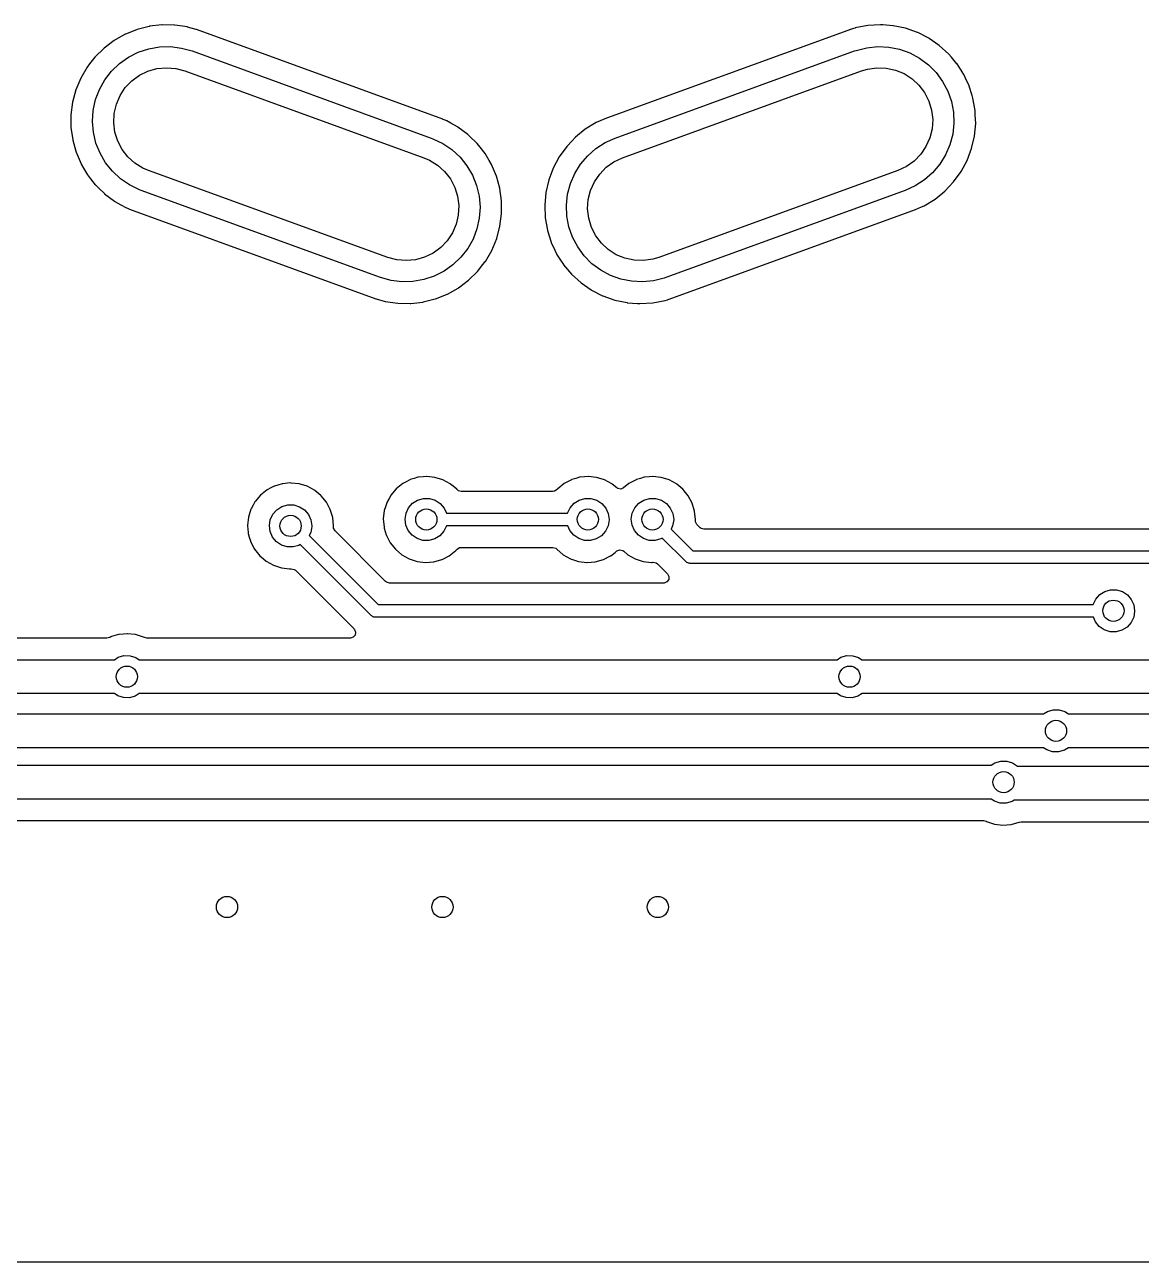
# Model space of a CAD drawing. Extents: x 14 to 417, y -165 to -100.
# Drawn here: x 140.65 to 166.97, y -164.59 to -135.39 of the extents above; entities that cross this region are included whole.
import ezdxf

# ---------------------------------------------------------------- set-up
doc = ezdxf.new("R2010")
doc.units = 0
doc.layers.add('BLACK', color=7, linetype='CONTINUOUS')

msp = doc.modelspace()

# ---------------------------------------------------------------- linework, layer by layer
at = {"layer": 'BLACK', "linetype": 'CONTINUOUS'}
for p, q in [((143.58, -135.433), (143.298, -135.504)), ((143.584, -135.432), (143.58, -135.433)), ((143.58, -135.433), (143.58, -135.433)), ((143.588, -135.431), (143.584, -135.432)), ((143.878, -135.398), (143.588, -135.431)), ((143.882, -135.397), (143.878, -135.398)), ((143.878, -135.398), (143.878, -135.398)), ((143.887, -135.397), (143.882, -135.397)), ((144.178, -135.402), (143.887, -135.397)), ((144.182, -135.402), (144.178, -135.402)), ((144.479, -135.447), (144.182, -135.402)), ((144.483, -135.448), (144.479, -135.447)), ((144.684, -135.507), (144.483, -135.448)), ((144.483, -135.448), (144.483, -135.448)), ((160.226, -135.471), (160.187, -135.483)), ((160.229, -135.469), (160.226, -135.471)), ((160.226, -135.471), (160.226, -135.471)), ((160.523, -135.412), (160.229, -135.469)), ((160.823, -135.394), (160.523, -135.412)), ((160.88, -135.399), (160.823, -135.394)), ((161.118, -135.416), (160.88, -135.399)), ((161.122, -135.416), (161.118, -135.416)), ((161.118, -135.416), (161.118, -135.416)), ((161.126, -135.417), (161.122, -135.416)), ((161.412, -135.477), (161.126, -135.417)), ((161.126, -135.417), (161.126, -135.417)), ((142.753, -135.764), (142.514, -135.944)), ((142.757, -135.762), (142.753, -135.764)), ((143.011, -135.619), (142.757, -135.762)), ((143.015, -135.617), (143.011, -135.619)), ((143.011, -135.619), (143.011, -135.619)), ((143.019, -135.615), (143.015, -135.617)), ((143.12, -135.575), (143.019, -135.615)), ((143.019, -135.615), (143.019, -135.615)), ((143.293, -135.505), (143.12, -135.575)), ((143.297, -135.504), (143.293, -135.505)), ((143.298, -135.504), (143.297, -135.504)), ((144.694, -135.51), (144.684, -135.507)), ((144.696, -135.51), (144.694, -135.51)), ((150.507, -137.625), (144.696, -135.51)), ((144.696, -135.51), (144.696, -135.51)), ((160.138, -135.498), (155.4, -137.222)), ((160.139, -135.498), (160.138, -135.498)), ((160.138, -135.498), (160.138, -135.498)), ((160.187, -135.483), (160.139, -135.498)), ((161.416, -135.478), (161.412, -135.477)), ((161.412, -135.477), (161.412, -135.477)), ((161.699, -135.577), (161.416, -135.478)), ((161.703, -135.579), (161.699, -135.577)), ((161.962, -135.712), (161.703, -135.579)), ((161.703, -135.579), (161.703, -135.579)), ((161.966, -135.714), (161.962, -135.712)), ((161.97, -135.716), (161.966, -135.714)), ((162.21, -135.882), (161.97, -135.716)), ((161.97, -135.716), (161.97, -135.716)), ((142.514, -135.944), (142.3, -136.155)), ((143.092, -136.158), (143.323, -136.041)), ((143.323, -136.041), (143.57, -135.96)), ((143.57, -135.96), (143.825, -135.916)), ((143.825, -135.916), (144.085, -135.91)), ((144.085, -135.91), (144.342, -135.943)), ((144.342, -135.943), (144.591, -136.013)), ((144.591, -136.013), (150.23, -138.066)), ((154.57, -138.066), (160.209, -136.013)), ((160.209, -136.013), (160.252, -135.998)), ((160.252, -135.998), (160.503, -135.935)), ((160.503, -135.935), (160.761, -135.909)), ((160.761, -135.909), (161.02, -135.921)), ((161.02, -135.921), (161.275, -135.972)), ((161.275, -135.972), (161.519, -136.059)), ((162.213, -135.884), (162.21, -135.882)), ((162.21, -135.882), (162.21, -135.882)), ((162.435, -136.086), (162.213, -135.884)), ((142.174, -136.318), (142.116, -136.392)), ((142.298, -136.158), (142.174, -136.318)), ((142.3, -136.155), (142.298, -136.158)), ((142.298, -136.158), (142.298, -136.158)), ((142.692, -136.487), (142.88, -136.308)), ((142.88, -136.308), (143.092, -136.158)), ((161.519, -136.059), (161.747, -136.182)), ((161.747, -136.182), (161.955, -136.337)), ((161.955, -136.337), (162.138, -136.521)), ((162.438, -136.089), (162.435, -136.086)), ((162.497, -136.158), (162.438, -136.089)), ((162.438, -136.089), (162.438, -136.089)), ((162.629, -136.315), (162.497, -136.158)), ((162.631, -136.318), (162.629, -136.315)), ((162.788, -136.564), (162.631, -136.318)), ((142.116, -136.392), (141.965, -136.651)), ((142.534, -136.692), (142.692, -136.487)), ((143.17, -136.717), (143.349, -136.586)), ((143.349, -136.586), (143.549, -136.489)), ((143.549, -136.489), (143.763, -136.429)), ((143.763, -136.429), (143.984, -136.408)), ((143.984, -136.408), (144.206, -136.426)), ((144.206, -136.426), (144.42, -136.483)), ((144.42, -136.483), (150.059, -138.535)), ((154.741, -138.535), (160.38, -136.483)), ((160.38, -136.483), (160.517, -136.442)), ((160.517, -136.442), (160.737, -136.41)), ((160.737, -136.41), (160.959, -136.417)), ((160.959, -136.417), (161.177, -136.464)), ((161.177, -136.464), (161.382, -136.548)), ((161.382, -136.548), (161.57, -136.668)), ((162.138, -136.521), (162.291, -136.731)), ((162.791, -136.567), (162.788, -136.564)), ((162.788, -136.564), (162.788, -136.564)), ((162.832, -136.655), (162.791, -136.567)), ((141.85, -136.928), (141.772, -137.218)), ((141.965, -136.651), (141.85, -136.928)), ((142.315, -137.161), (142.407, -136.918)), ((142.407, -136.918), (142.534, -136.692)), ((142.893, -137.063), (143.016, -136.878)), ((143.016, -136.878), (143.17, -136.717)), ((161.57, -136.668), (161.733, -136.818)), ((161.733, -136.818), (161.867, -136.996)), ((162.291, -136.731), (162.412, -136.96)), ((162.916, -136.836), (162.832, -136.655)), ((162.917, -136.839), (162.916, -136.836)), ((162.916, -136.836), (162.916, -136.836)), ((162.919, -136.843), (162.917, -136.839)), ((162.987, -137.06), (162.919, -136.843)), ((162.919, -136.843), (162.919, -136.843)), ((141.772, -137.218), (141.734, -137.516)), ((142.26, -137.414), (142.315, -137.161)), ((142.805, -137.268), (142.893, -137.063)), ((155.4, -137.222), (154.325, -137.614)), ((161.867, -136.996), (161.968, -137.194)), ((161.968, -137.194), (162.032, -137.407)), ((162.412, -136.96), (162.497, -137.205)), ((162.497, -137.205), (162.546, -137.46)), ((163.007, -137.126), (162.987, -137.06)), ((163.058, -137.421), (163.007, -137.126)), ((141.734, -137.516), (141.734, -137.614)), ((142.243, -137.673), (142.26, -137.414)), ((142.744, -137.706), (142.755, -137.484)), ((142.755, -137.484), (142.805, -137.268)), ((162.032, -137.407), (162.057, -137.627)), ((162.546, -137.46), (162.556, -137.719)), ((163.062, -137.516), (163.058, -137.421)), ((163.07, -137.721), (163.062, -137.516)), ((141.734, -137.614), (141.735, -137.807)), ((141.735, -137.807), (141.735, -137.816)), ((142.264, -137.932), (142.243, -137.673)), ((142.772, -137.926), (142.744, -137.706)), ((150.508, -137.626), (150.507, -137.625)), ((150.507, -137.625), (150.507, -137.625)), ((150.509, -137.626), (150.508, -137.626)), ((150.539, -137.639), (150.509, -137.626)), ((150.509, -137.626), (150.509, -137.626)), ((150.595, -137.662), (150.539, -137.639)), ((150.691, -137.715), (150.595, -137.662)), ((150.854, -137.805), (150.691, -137.715)), ((150.857, -137.807), (150.854, -137.805)), ((150.854, -137.805), (150.854, -137.805)), ((150.861, -137.81), (150.857, -137.807)), ((154.12, -137.704), (153.864, -137.86)), ((154.212, -137.664), (154.12, -137.704)), ((154.323, -137.615), (154.212, -137.664)), ((154.325, -137.614), (154.323, -137.615)), ((154.323, -137.615), (154.323, -137.615)), ((162.057, -137.627), (162.042, -137.849)), ((162.556, -137.719), (162.528, -137.977)), ((163.042, -138.02), (163.07, -137.721)), ((141.735, -137.816), (141.776, -138.113)), ((142.324, -138.184), (142.264, -137.932)), ((142.839, -138.138), (142.772, -137.926)), ((150.23, -138.066), (150.272, -138.082)), ((150.272, -138.082), (150.506, -138.195)), ((151.095, -137.984), (150.861, -137.81)), ((150.861, -137.81), (150.861, -137.81)), ((151.098, -137.986), (151.095, -137.984)), ((151.095, -137.984), (151.095, -137.984)), ((151.101, -137.989), (151.098, -137.986)), ((151.128, -138.016), (151.101, -137.989)), ((151.101, -137.989), (151.101, -137.989)), ((151.313, -138.195), (151.128, -138.016)), ((153.628, -138.052), (153.552, -138.133)), ((153.631, -138.049), (153.628, -138.052)), ((153.628, -138.052), (153.628, -138.052)), ((153.864, -137.86), (153.631, -138.049)), ((154.334, -138.172), (154.57, -138.066)), ((161.989, -138.065), (161.898, -138.268)), ((162.042, -137.849), (161.989, -138.065)), ((162.528, -137.977), (162.462, -138.228)), ((162.974, -138.312), (163.042, -138.02)), ((141.776, -138.113), (141.777, -138.117)), ((141.777, -138.117), (141.777, -138.117)), ((141.777, -138.117), (141.849, -138.378)), ((141.849, -138.378), (141.855, -138.402)), ((142.42, -138.425), (142.324, -138.184)), ((142.942, -138.335), (142.839, -138.138)), ((143.079, -138.51), (142.942, -138.335)), ((150.506, -138.195), (150.72, -138.34)), ((150.72, -138.34), (150.911, -138.517)), ((151.316, -138.199), (151.313, -138.195)), ((151.384, -138.285), (151.316, -138.199)), ((151.316, -138.199), (151.316, -138.199)), ((151.499, -138.431), (151.384, -138.285)), ((153.425, -138.267), (153.249, -138.511)), ((153.552, -138.133), (153.425, -138.267)), ((153.921, -138.483), (154.116, -138.312)), ((154.116, -138.312), (154.334, -138.172)), ((161.898, -138.268), (161.773, -138.451)), ((162.462, -138.228), (162.359, -138.466)), ((162.898, -138.514), (162.95, -138.375)), ((162.95, -138.375), (162.974, -138.312)), ((141.855, -138.402), (141.973, -138.679)), ((141.973, -138.679), (141.975, -138.682)), ((141.975, -138.682), (141.975, -138.682)), ((141.975, -138.682), (142.032, -138.779)), ((142.551, -138.649), (142.42, -138.425)), ((142.713, -138.851), (142.551, -138.649)), ((143.244, -138.659), (143.079, -138.51)), ((143.433, -138.776), (143.244, -138.659)), ((150.059, -138.535), (150.191, -138.592)), ((150.191, -138.592), (150.38, -138.709)), ((150.911, -138.517), (151.073, -138.719)), ((151.501, -138.435), (151.499, -138.431)), ((151.597, -138.597), (151.501, -138.435)), ((151.501, -138.435), (151.501, -138.435)), ((151.651, -138.689), (151.597, -138.597)), ((153.249, -138.511), (153.108, -138.775)), ((153.617, -138.902), (153.753, -138.681)), ((153.753, -138.681), (153.921, -138.483)), ((154.359, -138.758), (154.54, -138.63)), ((154.54, -138.63), (154.741, -138.535)), ((161.617, -138.61), (161.436, -138.738)), ((161.773, -138.451), (161.617, -138.61)), ((162.359, -138.466), (162.223, -138.687)), ((162.727, -138.857), (162.868, -138.593)), ((162.868, -138.593), (162.898, -138.514)), ((142.032, -138.779), (142.125, -138.937)), ((142.125, -138.937), (142.196, -139.027)), ((142.904, -139.028), (142.713, -138.851)), ((143.565, -138.833), (143.433, -138.776)), ((149.204, -140.885), (143.565, -138.833)), ((150.38, -138.709), (150.545, -138.858)), ((150.545, -138.858), (150.682, -139.033)), ((151.073, -138.719), (151.204, -138.943)), ((151.204, -138.943), (151.3, -139.184)), ((151.769, -138.966), (151.651, -138.689)), ((151.77, -138.97), (151.769, -138.966)), ((151.847, -139.251), (151.77, -138.97)), ((151.77, -138.97), (151.77, -138.97)), ((153.075, -138.861), (153.002, -139.056)), ((153.106, -138.779), (153.075, -138.861)), ((153.108, -138.775), (153.106, -138.779)), ((153.106, -138.779), (153.106, -138.779)), ((153.514, -139.14), (153.617, -138.902)), ((154.078, -139.1), (154.203, -138.917)), ((154.203, -138.917), (154.359, -138.758)), ((161.235, -138.833), (155.596, -140.885)), ((161.436, -138.738), (161.235, -138.833)), ((162.055, -138.885), (161.86, -139.056)), ((162.223, -138.687), (162.055, -138.885)), ((162.551, -139.101), (162.727, -138.857)), ((142.196, -139.027), (142.308, -139.169)), ((142.308, -139.169), (142.308, -139.169)), ((142.308, -139.169), (142.311, -139.173)), ((142.311, -139.173), (142.4, -139.259)), ((142.4, -139.259), (142.523, -139.379)), ((143.118, -139.173), (142.904, -139.028)), ((143.352, -139.286), (143.118, -139.173)), ((150.682, -139.033), (150.785, -139.23)), ((150.785, -139.23), (150.852, -139.442)), ((151.3, -139.184), (151.36, -139.436)), ((151.848, -139.255), (151.847, -139.251)), ((151.847, -139.251), (151.847, -139.251)), ((151.889, -139.552), (151.848, -139.255)), ((153.002, -139.056), (152.934, -139.348)), ((153.448, -139.391), (153.514, -139.14)), ((153.987, -139.303), (154.078, -139.1)), ((161.642, -139.196), (161.406, -139.302)), ((161.86, -139.056), (161.642, -139.196)), ((162.345, -139.319), (162.551, -139.101)), ((142.523, -139.379), (142.523, -139.379)), ((142.523, -139.379), (142.526, -139.382)), ((142.526, -139.382), (142.529, -139.384)), ((142.529, -139.384), (142.529, -139.384)), ((142.529, -139.384), (142.763, -139.558)), ((142.763, -139.558), (142.763, -139.558)), ((142.763, -139.558), (142.767, -139.561)), ((142.767, -139.561), (142.77, -139.563)), ((143.394, -139.302), (143.352, -139.286)), ((149.033, -141.355), (143.394, -139.302)), ((150.852, -139.442), (150.88, -139.662)), ((151.36, -139.436), (151.381, -139.695)), ((151.889, -139.556), (151.889, -139.552)), ((151.889, -139.647), (151.889, -139.556)), ((151.889, -139.556), (151.889, -139.556)), ((152.934, -139.348), (152.906, -139.647)), ((153.42, -139.649), (153.448, -139.391)), ((153.919, -139.741), (153.934, -139.519)), ((153.934, -139.519), (153.987, -139.303)), ((161.406, -139.302), (155.767, -141.355)), ((161.856, -139.664), (162.112, -139.508)), ((162.112, -139.508), (162.345, -139.319)), ((142.77, -139.563), (142.77, -139.563)), ((142.77, -139.563), (142.91, -139.64)), ((142.91, -139.64), (143.029, -139.706)), ((143.029, -139.706), (143.085, -139.729)), ((143.085, -139.729), (143.115, -139.742)), ((143.115, -139.742), (143.115, -139.742)), ((143.115, -139.742), (143.116, -139.742)), ((143.116, -139.742), (143.117, -139.743)), ((143.117, -139.743), (143.117, -139.743)), ((143.117, -139.743), (148.928, -141.858)), ((150.88, -139.662), (150.869, -139.884)), ((151.381, -139.695), (151.364, -139.954)), ((151.852, -140.15), (151.89, -139.852)), ((151.889, -139.651), (151.889, -139.647)), ((151.89, -139.852), (151.889, -139.651)), ((152.906, -139.647), (152.918, -139.947)), ((153.43, -139.908), (153.42, -139.649)), ((153.944, -139.961), (153.919, -139.741)), ((155.838, -141.87), (161.649, -139.755)), ((161.649, -139.755), (161.651, -139.754)), ((161.649, -139.755), (161.649, -139.755)), ((161.651, -139.754), (161.653, -139.753)), ((161.653, -139.753), (161.793, -139.691)), ((161.653, -139.753), (161.653, -139.753)), ((161.793, -139.691), (161.856, -139.664)), ((150.819, -140.1), (150.731, -140.305)), ((150.869, -139.884), (150.819, -140.1)), ((151.364, -139.954), (151.309, -140.207)), ((152.918, -139.947), (152.969, -140.242)), ((153.479, -140.163), (153.43, -139.908)), ((154.008, -140.174), (153.944, -139.961)), ((150.731, -140.305), (150.608, -140.49)), ((151.309, -140.207), (151.217, -140.45)), ((151.774, -140.44), (151.852, -140.15)), ((152.969, -140.242), (152.97, -140.246)), ((152.97, -140.246), (152.97, -140.246)), ((152.97, -140.246), (153.057, -140.525)), ((153.564, -140.408), (153.479, -140.163)), ((153.685, -140.637), (153.564, -140.408)), ((154.109, -140.372), (154.008, -140.174)), ((154.243, -140.55), (154.109, -140.372)), ((150.454, -140.651), (150.275, -140.782)), ((150.608, -140.49), (150.454, -140.651)), ((151.09, -140.676), (150.932, -140.881)), ((151.217, -140.45), (151.09, -140.676)), ((151.508, -140.976), (151.659, -140.717)), ((151.659, -140.717), (151.774, -140.44)), ((153.057, -140.525), (153.059, -140.529)), ((153.059, -140.529), (153.06, -140.532)), ((153.06, -140.532), (153.06, -140.532)), ((153.06, -140.532), (153.143, -140.71)), ((153.143, -140.71), (153.185, -140.801)), ((153.838, -140.847), (153.685, -140.637)), ((154.406, -140.7), (154.243, -140.55)), ((154.594, -140.82), (154.406, -140.7)), ((149.418, -140.942), (149.204, -140.885)), ((149.64, -140.96), (149.418, -140.942)), ((149.861, -140.939), (149.64, -140.96)), ((150.075, -140.879), (149.861, -140.939)), ((150.275, -140.782), (150.075, -140.879)), ((150.932, -140.881), (150.744, -141.06)), ((151.448, -141.053), (151.505, -140.979)), ((151.505, -140.979), (151.508, -140.976)), ((151.505, -140.979), (151.505, -140.979)), ((153.185, -140.801), (153.188, -140.804)), ((153.188, -140.804), (153.188, -140.804)), ((153.188, -140.804), (153.295, -140.972)), ((153.295, -140.972), (153.347, -141.053)), ((154.021, -141.031), (153.838, -140.847)), ((154.799, -140.904), (154.594, -140.82)), ((155.017, -140.951), (154.799, -140.904)), ((155.239, -140.958), (155.017, -140.951)), ((155.459, -140.926), (155.239, -140.958)), ((155.596, -140.885), (155.459, -140.926)), ((150.532, -141.21), (150.301, -141.327)), ((150.744, -141.06), (150.532, -141.21)), ((151.11, -141.424), (151.324, -141.213)), ((151.324, -141.213), (151.448, -141.053)), ((153.347, -141.053), (153.35, -141.056)), ((153.35, -141.056), (153.538, -141.279)), ((153.538, -141.279), (153.538, -141.279)), ((153.538, -141.279), (153.541, -141.282)), ((153.541, -141.282), (153.763, -141.484)), ((154.229, -141.186), (154.021, -141.031)), ((154.457, -141.309), (154.229, -141.186)), ((154.701, -141.396), (154.457, -141.309)), ((149.282, -141.425), (149.033, -141.355)), ((149.539, -141.458), (149.282, -141.425)), ((149.799, -141.452), (149.539, -141.458)), ((150.054, -141.408), (149.799, -141.452)), ((150.301, -141.327), (150.054, -141.408)), ((150.867, -141.606), (150.871, -141.604)), ((150.871, -141.604), (151.11, -141.424)), ((153.763, -141.484), (153.766, -141.486)), ((153.766, -141.486), (153.766, -141.486)), ((153.766, -141.486), (154.006, -141.652)), ((154.956, -141.447), (154.701, -141.396)), ((155.215, -141.459), (154.956, -141.447)), ((155.473, -141.433), (155.215, -141.459)), ((155.724, -141.37), (155.473, -141.433)), ((155.767, -141.355), (155.724, -141.37)), ((148.928, -141.858), (148.928, -141.858)), ((148.928, -141.858), (148.93, -141.858)), ((148.93, -141.858), (148.932, -141.859)), ((148.932, -141.859), (148.932, -141.859)), ((148.932, -141.859), (149.141, -141.92)), ((150.044, -141.935), (150.326, -141.864)), ((150.326, -141.864), (150.331, -141.863)), ((150.326, -141.864), (150.326, -141.864)), ((150.331, -141.863), (150.516, -141.789)), ((150.516, -141.789), (150.605, -141.753)), ((150.605, -141.753), (150.609, -141.751)), ((150.605, -141.753), (150.605, -141.753)), ((150.609, -141.751), (150.613, -141.749)), ((150.613, -141.749), (150.867, -141.606)), ((150.613, -141.749), (150.613, -141.749)), ((150.867, -141.606), (150.867, -141.606)), ((154.006, -141.652), (154.006, -141.652)), ((154.006, -141.652), (154.01, -141.654)), ((154.01, -141.654), (154.014, -141.656)), ((154.014, -141.656), (154.273, -141.789)), ((154.273, -141.789), (154.273, -141.789)), ((154.273, -141.789), (154.277, -141.791)), ((154.277, -141.791), (154.56, -141.89)), ((154.56, -141.89), (154.564, -141.891)), ((154.564, -141.891), (154.564, -141.891)), ((154.564, -141.891), (154.85, -141.951)), ((155.747, -141.899), (155.801, -141.882)), ((155.801, -141.882), (155.835, -141.871)), ((155.835, -141.871), (155.837, -141.87)), ((155.835, -141.871), (155.835, -141.871)), ((155.837, -141.87), (155.838, -141.87)), ((155.838, -141.87), (155.838, -141.87)), ((149.141, -141.92), (149.141, -141.92)), ((149.141, -141.92), (149.145, -141.921)), ((149.145, -141.921), (149.442, -141.966)), ((149.442, -141.966), (149.446, -141.966)), ((149.446, -141.966), (149.737, -141.971)), ((149.737, -141.971), (149.742, -141.971)), ((149.742, -141.971), (149.746, -141.97)), ((149.746, -141.97), (150.036, -141.937)), ((149.746, -141.97), (149.746, -141.97)), ((150.036, -141.937), (150.04, -141.936)), ((150.04, -141.936), (150.044, -141.935)), ((154.85, -141.951), (154.85, -141.951)), ((154.85, -141.951), (154.854, -141.952)), ((154.854, -141.952), (154.858, -141.952)), ((154.858, -141.952), (154.858, -141.952)), ((154.858, -141.952), (155.096, -141.969)), ((155.096, -141.969), (155.153, -141.974)), ((155.153, -141.974), (155.453, -141.956)), ((155.453, -141.956), (155.747, -141.899)), ((146.613, -146.256), (146.534, -146.279)), ((146.718, -146.225), (146.613, -146.256)), ((146.724, -146.223), (146.718, -146.225)), ((146.718, -146.225), (146.718, -146.225)), ((146.73, -146.222), (146.724, -146.223)), ((146.838, -146.213), (146.73, -146.222)), ((146.73, -146.222), (146.73, -146.222)), ((146.921, -146.205), (146.838, -146.213)), ((146.927, -146.206), (146.921, -146.205)), ((147.111, -146.225), (146.927, -146.206)), ((146.927, -146.206), (146.927, -146.206)), ((147.117, -146.226), (147.111, -146.225)), ((147.111, -146.225), (147.111, -146.225)), ((147.306, -146.284), (147.117, -146.226)), ((149.559, -146.218), (149.405, -146.342)), ((149.638, -146.177), (149.559, -146.218)), ((149.729, -146.129), (149.638, -146.177)), ((149.734, -146.126), (149.729, -146.129)), ((149.729, -146.129), (149.729, -146.129)), ((149.83, -146.098), (149.734, -146.126)), ((149.918, -146.072), (149.83, -146.098)), ((149.924, -146.071), (149.918, -146.072)), ((149.918, -146.072), (149.918, -146.072)), ((149.93, -146.07), (149.924, -146.071)), ((150.039, -146.06), (149.93, -146.07)), ((149.93, -146.07), (149.93, -146.07)), ((150.121, -146.053), (150.039, -146.06)), ((150.127, -146.053), (150.121, -146.053)), ((150.312, -146.073), (150.127, -146.053)), ((150.127, -146.053), (150.127, -146.053)), ((150.318, -146.073), (150.312, -146.073)), ((150.312, -146.073), (150.312, -146.073)), ((150.507, -146.132), (150.318, -146.073)), ((150.681, -146.226), (150.507, -146.132)), ((150.685, -146.23), (150.681, -146.226)), ((150.748, -146.282), (150.685, -146.23)), ((150.685, -146.23), (150.685, -146.23)), ((153.369, -146.218), (153.215, -146.342)), ((153.448, -146.177), (153.369, -146.218)), ((153.539, -146.129), (153.448, -146.177)), ((153.544, -146.126), (153.539, -146.129)), ((153.539, -146.129), (153.539, -146.129)), ((153.64, -146.098), (153.544, -146.126)), ((153.728, -146.072), (153.64, -146.098)), ((153.734, -146.071), (153.728, -146.072)), ((153.728, -146.072), (153.728, -146.072)), ((153.74, -146.07), (153.734, -146.071)), ((153.849, -146.06), (153.74, -146.07)), ((153.74, -146.07), (153.74, -146.07)), ((153.931, -146.053), (153.849, -146.06)), ((153.937, -146.053), (153.931, -146.053)), ((154.122, -146.073), (153.937, -146.053)), ((153.937, -146.053), (153.937, -146.053)), ((154.128, -146.073), (154.122, -146.073)), ((154.122, -146.073), (154.122, -146.073)), ((154.317, -146.132), (154.128, -146.073)), ((154.491, -146.226), (154.317, -146.132)), ((154.495, -146.23), (154.491, -146.226)), ((154.605, -146.32), (154.495, -146.23)), ((154.495, -146.23), (154.495, -146.23)), ((154.893, -146.218), (154.764, -146.322)), ((154.972, -146.177), (154.893, -146.218)), ((155.063, -146.129), (154.972, -146.177)), ((155.068, -146.126), (155.063, -146.129)), ((155.063, -146.129), (155.063, -146.129)), ((155.164, -146.098), (155.068, -146.126)), ((155.252, -146.072), (155.164, -146.098)), ((155.258, -146.071), (155.252, -146.072)), ((155.252, -146.072), (155.252, -146.072)), ((155.264, -146.07), (155.258, -146.071)), ((155.373, -146.06), (155.264, -146.07)), ((155.264, -146.07), (155.264, -146.07)), ((155.455, -146.053), (155.373, -146.06)), ((155.461, -146.053), (155.455, -146.053)), ((155.646, -146.073), (155.461, -146.053)), ((155.461, -146.053), (155.461, -146.053)), ((155.652, -146.073), (155.646, -146.073)), ((155.646, -146.073), (155.646, -146.073)), ((155.841, -146.132), (155.652, -146.073)), ((156.015, -146.226), (155.841, -146.132)), ((156.019, -146.23), (156.015, -146.226)), ((156.162, -146.348), (156.019, -146.23)), ((156.019, -146.23), (156.019, -146.23)), ((146.205, -146.494), (146.077, -146.646)), ((146.359, -146.37), (146.205, -146.494)), ((146.452, -146.322), (146.359, -146.37)), ((146.529, -146.282), (146.452, -146.322)), ((146.534, -146.279), (146.529, -146.282)), ((146.529, -146.282), (146.529, -146.282)), ((147.48, -146.378), (147.306, -146.284)), ((147.485, -146.382), (147.48, -146.378)), ((147.626, -146.499), (147.485, -146.382)), ((147.485, -146.382), (147.485, -146.382)), ((147.633, -146.504), (147.626, -146.499)), ((147.637, -146.509), (147.633, -146.504)), ((147.671, -146.552), (147.637, -146.509)), ((147.637, -146.509), (147.637, -146.509)), ((147.758, -146.658), (147.671, -146.552)), ((149.275, -146.499), (149.236, -146.57)), ((149.278, -146.493), (149.275, -146.499)), ((149.275, -146.499), (149.275, -146.499)), ((149.405, -146.342), (149.278, -146.493)), ((150.833, -146.352), (150.748, -146.282)), ((150.837, -146.357), (150.833, -146.352)), ((150.841, -146.361), (150.837, -146.357)), ((150.837, -146.357), (150.837, -146.357)), ((150.87, -146.387), (150.841, -146.361)), ((150.938, -146.407), (150.87, -146.387)), ((153.101, -146.407), (150.938, -146.407)), ((153.139, -146.402), (153.101, -146.407)), ((153.198, -146.362), (153.139, -146.402)), ((153.211, -146.347), (153.198, -146.362)), ((153.215, -146.342), (153.211, -146.347)), ((154.629, -146.336), (154.605, -146.32)), ((154.699, -146.349), (154.629, -146.336)), ((154.764, -146.322), (154.699, -146.349)), ((156.167, -146.352), (156.162, -146.348)), ((156.171, -146.357), (156.167, -146.352)), ((156.196, -146.387), (156.171, -146.357)), ((156.171, -146.357), (156.171, -146.357)), ((156.292, -146.505), (156.196, -146.387)), ((156.385, -146.68), (156.292, -146.505)), ((145.98, -146.825), (145.938, -146.958)), ((145.982, -146.819), (145.98, -146.825)), ((145.98, -146.825), (145.98, -146.825)), ((146.034, -146.726), (145.982, -146.819)), ((146.074, -146.651), (146.034, -146.726)), ((146.077, -146.646), (146.074, -146.651)), ((146.074, -146.651), (146.074, -146.651)), ((146.496, -146.944), (146.59, -146.838)), ((146.59, -146.838), (146.709, -146.762)), ((146.709, -146.762), (146.846, -146.723)), ((146.846, -146.723), (146.988, -146.724)), ((146.988, -146.724), (147.123, -146.765)), ((147.123, -146.765), (147.242, -146.842)), ((147.242, -146.842), (147.335, -146.949)), ((147.851, -146.832), (147.758, -146.658)), ((147.908, -147.022), (147.851, -146.832)), ((149.123, -146.855), (149.101, -147.052)), ((149.151, -146.767), (149.123, -146.855)), ((149.181, -146.673), (149.151, -146.767)), ((149.183, -146.667), (149.181, -146.673)), ((149.181, -146.673), (149.181, -146.673)), ((149.236, -146.57), (149.183, -146.667)), ((149.636, -146.92), (149.696, -146.791)), ((149.696, -146.791), (149.79, -146.685)), ((149.79, -146.685), (149.91, -146.61)), ((149.91, -146.61), (150.046, -146.571)), ((150.046, -146.571), (150.188, -146.571)), ((150.188, -146.571), (150.324, -146.612)), ((150.324, -146.612), (150.443, -146.689)), ((150.443, -146.689), (150.535, -146.797)), ((150.535, -146.797), (150.59, -146.916)), ((153.448, -146.916), (153.506, -146.791)), ((153.506, -146.791), (153.6, -146.685)), ((153.6, -146.685), (153.72, -146.61)), ((153.72, -146.61), (153.856, -146.571)), ((153.856, -146.571), (153.998, -146.571)), ((153.998, -146.571), (154.134, -146.612)), ((154.134, -146.612), (154.253, -146.689)), ((154.253, -146.689), (154.345, -146.797)), ((154.345, -146.797), (154.404, -146.926)), ((154.97, -146.92), (155.03, -146.791)), ((155.03, -146.791), (155.124, -146.685)), ((155.124, -146.685), (155.244, -146.61)), ((155.244, -146.61), (155.38, -146.571)), ((155.38, -146.571), (155.522, -146.571)), ((155.522, -146.571), (155.658, -146.612)), ((155.658, -146.612), (155.777, -146.689)), ((155.777, -146.689), (155.869, -146.797)), ((155.869, -146.797), (155.928, -146.926)), ((156.442, -146.869), (156.385, -146.68)), ((145.922, -147.008), (145.9, -147.204)), ((145.938, -146.958), (145.922, -147.008)), ((146.414, -147.212), (146.435, -147.072)), ((146.435, -147.072), (146.496, -146.944)), ((147.335, -146.949), (147.394, -147.078)), ((147.394, -147.078), (147.414, -147.218)), ((147.927, -147.218), (147.908, -147.022)), ((149.101, -147.052), (149.101, -147.058)), ((149.101, -147.058), (149.117, -147.242)), ((149.614, -147.06), (149.636, -146.92)), ((149.632, -147.2), (149.614, -147.06)), ((150.59, -146.916), (153.448, -146.916)), ((154.424, -147.078), (154.4, -147.218)), ((154.404, -146.926), (154.424, -147.066)), ((154.424, -147.066), (154.424, -147.078)), ((154.948, -147.06), (154.97, -146.92)), ((154.966, -147.2), (154.948, -147.06)), ((155.948, -147.078), (155.924, -147.218)), ((155.928, -146.926), (155.948, -147.066)), ((155.948, -147.066), (155.948, -147.078)), ((156.461, -147.066), (156.442, -146.869)), ((156.461, -147.07), (156.461, -147.066)), ((156.461, -147.094), (156.461, -147.07)), ((156.461, -147.07), (156.461, -147.07)), ((156.464, -147.122), (156.461, -147.094)), ((156.498, -147.185), (156.464, -147.122)), ((145.9, -147.204), (145.901, -147.215)), ((145.901, -147.215), (145.915, -147.377)), ((145.915, -147.377), (145.917, -147.401)), ((145.917, -147.401), (145.94, -147.48)), ((146.432, -147.353), (146.414, -147.212)), ((146.489, -147.483), (146.432, -147.353)), ((147.39, -147.37), (147.353, -147.446)), ((147.413, -147.231), (147.39, -147.37)), ((147.414, -147.218), (147.413, -147.231)), ((147.927, -147.242), (147.927, -147.218)), ((147.927, -147.246), (147.927, -147.242)), ((147.929, -147.275), (147.927, -147.246)), ((147.963, -147.337), (147.929, -147.275)), ((149.156, -148.53), (147.963, -147.337)), ((149.117, -147.242), (149.117, -147.249)), ((149.117, -147.249), (149.124, -147.273)), ((149.124, -147.273), (149.169, -147.429)), ((149.169, -147.429), (149.172, -147.439)), ((149.172, -147.439), (149.175, -147.445)), ((149.69, -147.33), (149.632, -147.2)), ((149.781, -147.439), (149.69, -147.33)), ((149.899, -147.517), (149.781, -147.439)), ((150.529, -147.346), (150.433, -147.451)), ((150.59, -147.218), (150.529, -147.346)), ((150.591, -147.216), (150.59, -147.218)), ((153.449, -147.216), (150.591, -147.216)), ((153.5, -147.33), (153.449, -147.216)), ((153.591, -147.439), (153.5, -147.33)), ((153.709, -147.517), (153.591, -147.439)), ((154.339, -147.346), (154.243, -147.451)), ((154.4, -147.218), (154.339, -147.346)), ((155.024, -147.33), (154.966, -147.2)), ((155.115, -147.439), (155.024, -147.33)), ((155.233, -147.517), (155.115, -147.439)), ((155.924, -147.218), (155.888, -147.294)), ((155.888, -147.294), (156.399, -147.805)), ((156.573, -147.26), (156.498, -147.185)), ((156.594, -147.276), (156.573, -147.26)), ((156.662, -147.296), (156.594, -147.276)), ((182.358, -147.296), (156.662, -147.296)), ((145.94, -147.48), (145.965, -147.57)), ((145.965, -147.57), (145.971, -147.591)), ((145.971, -147.591), (145.974, -147.597)), ((145.974, -147.597), (146.05, -147.745)), ((146.58, -147.591), (146.489, -147.483)), ((146.698, -147.67), (146.58, -147.591)), ((146.834, -147.712), (146.698, -147.67)), ((146.975, -147.715), (146.834, -147.712)), ((147.112, -147.677), (146.975, -147.715)), ((147.142, -147.659), (147.112, -147.677)), ((148.814, -149.331), (147.142, -147.659)), ((147.353, -147.446), (148.982, -149.075)), ((149.175, -147.445), (149.238, -147.568)), ((149.238, -147.568), (149.262, -147.615)), ((149.262, -147.615), (149.385, -147.77)), ((150.034, -147.56), (149.899, -147.517)), ((150.176, -147.562), (150.034, -147.56)), ((150.313, -147.525), (150.176, -147.562)), ((150.433, -147.451), (150.313, -147.525)), ((150.84, -147.768), (150.9, -147.73)), ((150.9, -147.73), (150.936, -147.725)), ((150.936, -147.725), (153.098, -147.725)), ((153.098, -147.725), (153.167, -147.745)), ((153.844, -147.56), (153.709, -147.517)), ((153.986, -147.562), (153.844, -147.56)), ((154.123, -147.525), (153.986, -147.562)), ((154.243, -147.451), (154.123, -147.525)), ((155.368, -147.56), (155.233, -147.517)), ((155.51, -147.562), (155.368, -147.56)), ((155.647, -147.525), (155.51, -147.562)), ((155.676, -147.507), (155.647, -147.525)), ((156.231, -148.061), (155.676, -147.507)), ((146.05, -147.745), (146.062, -147.767)), ((146.062, -147.767), (146.185, -147.922)), ((146.185, -147.922), (146.189, -147.926)), ((146.189, -147.926), (146.189, -147.926)), ((146.189, -147.926), (146.272, -147.997)), ((146.272, -147.997), (146.335, -148.051)), ((149.385, -147.77), (149.536, -147.898)), ((149.536, -147.898), (149.708, -147.995)), ((149.708, -147.995), (149.896, -148.056)), ((150.29, -148.064), (150.48, -148.011)), ((150.48, -148.011), (150.486, -148.008)), ((150.486, -148.008), (150.651, -147.924)), ((150.486, -148.008), (150.486, -148.008)), ((150.651, -147.924), (150.657, -147.922)), ((150.651, -147.924), (150.651, -147.924)), ((150.657, -147.922), (150.813, -147.8)), ((150.813, -147.8), (150.84, -147.768)), ((153.167, -147.745), (153.189, -147.763)), ((153.189, -147.763), (153.191, -147.765)), ((153.191, -147.765), (153.195, -147.77)), ((153.195, -147.77), (153.346, -147.898)), ((153.346, -147.898), (153.518, -147.995)), ((153.518, -147.995), (153.706, -148.056)), ((154.1, -148.064), (154.29, -148.011)), ((154.29, -148.011), (154.296, -148.008)), ((154.296, -148.008), (154.461, -147.924)), ((154.296, -148.008), (154.296, -148.008)), ((154.461, -147.924), (154.467, -147.922)), ((154.461, -147.924), (154.461, -147.924)), ((154.467, -147.922), (154.565, -147.845)), ((154.565, -147.845), (154.61, -147.81)), ((154.61, -147.81), (154.676, -147.783)), ((154.676, -147.783), (154.746, -147.797)), ((154.746, -147.797), (154.77, -147.813)), ((154.77, -147.813), (154.87, -147.898)), ((154.87, -147.898), (155.042, -147.995)), ((155.042, -147.995), (155.23, -148.056)), ((156.399, -147.805), (188.787, -147.805)), ((146.335, -148.051), (146.508, -148.147)), ((146.508, -148.147), (146.696, -148.208)), ((146.696, -148.208), (146.892, -148.232)), ((146.892, -148.232), (146.899, -148.231)), ((146.899, -148.231), (146.91, -148.23)), ((146.899, -148.231), (146.899, -148.231)), ((146.91, -148.23), (146.93, -148.229)), ((146.93, -148.229), (147, -148.243)), ((147, -148.243), (147.029, -148.265)), ((147.029, -148.265), (148.397, -149.633)), ((149.896, -148.056), (150.093, -148.079)), ((150.093, -148.079), (150.099, -148.079)), ((150.099, -148.079), (150.284, -148.064)), ((150.099, -148.079), (150.099, -148.079)), ((150.284, -148.064), (150.284, -148.064)), ((150.284, -148.064), (150.29, -148.064)), ((153.706, -148.056), (153.903, -148.079)), ((153.903, -148.079), (153.909, -148.079)), ((153.909, -148.079), (154.094, -148.064)), ((153.909, -148.079), (153.909, -148.079)), ((154.094, -148.064), (154.094, -148.064)), ((154.094, -148.064), (154.1, -148.064)), ((155.23, -148.056), (155.427, -148.079)), ((155.427, -148.079), (155.433, -148.079)), ((155.433, -148.079), (155.444, -148.078)), ((155.433, -148.079), (155.433, -148.079)), ((155.444, -148.078), (155.465, -148.076)), ((155.465, -148.076), (155.534, -148.091)), ((155.534, -148.091), (155.564, -148.113)), ((155.564, -148.113), (155.802, -148.351)), ((156.248, -148.071), (156.231, -148.061)), ((156.262, -148.085), (156.248, -148.071)), ((156.281, -148.09), (156.262, -148.085)), ((156.298, -148.1), (156.281, -148.09)), ((156.318, -148.1), (156.298, -148.1)), ((156.337, -148.105), (156.318, -148.1)), ((188.849, -148.105), (156.337, -148.105)), ((149.177, -148.546), (149.156, -148.53)), ((149.245, -148.566), (149.177, -148.546)), ((155.713, -148.566), (149.245, -148.566)), ((155.722, -148.566), (155.713, -148.566)), ((155.789, -148.541), (155.722, -148.566)), ((155.831, -148.485), (155.789, -148.541)), ((155.802, -148.351), (155.836, -148.414)), ((155.836, -148.414), (155.831, -148.485)), ((165.901, -148.946), (165.995, -148.84)), ((165.995, -148.84), (166.115, -148.764)), ((166.115, -148.764), (166.251, -148.725)), ((166.251, -148.725), (166.393, -148.726)), ((166.393, -148.726), (166.529, -148.767)), ((166.529, -148.767), (166.648, -148.844)), ((166.648, -148.844), (166.74, -148.951)), ((148.982, -149.075), (165.841, -149.075)), ((165.841, -149.074), (165.901, -148.946)), ((165.841, -149.075), (165.841, -149.074)), ((166.74, -148.951), (166.799, -149.08)), ((166.799, -149.08), (166.819, -149.22)), ((148.831, -149.341), (148.814, -149.331)), ((148.845, -149.355), (148.831, -149.341)), ((148.864, -149.36), (148.845, -149.355)), ((148.881, -149.37), (148.864, -149.36)), ((148.901, -149.37), (148.881, -149.37)), ((148.92, -149.375), (148.901, -149.37)), ((165.846, -149.375), (148.92, -149.375)), ((165.895, -149.485), (165.846, -149.375)), ((165.986, -149.593), (165.895, -149.485)), ((166.796, -149.373), (166.734, -149.5)), ((166.819, -149.233), (166.796, -149.373)), ((166.819, -149.22), (166.819, -149.233)), ((142.863, -149.779), (142.857, -149.781)), ((142.869, -149.778), (142.863, -149.779)), ((142.977, -149.769), (142.869, -149.778)), ((142.869, -149.778), (142.869, -149.778)), ((143.06, -149.761), (142.977, -149.769)), ((143.066, -149.762), (143.06, -149.761)), ((143.25, -149.781), (143.066, -149.762)), ((143.066, -149.762), (143.066, -149.762)), ((148.397, -149.633), (148.405, -149.641)), ((148.405, -149.641), (148.409, -149.648)), ((148.409, -149.648), (148.415, -149.654)), ((148.415, -149.654), (148.42, -149.66)), ((148.42, -149.66), (148.448, -149.725)), ((148.448, -149.725), (148.436, -149.795)), ((166.104, -149.672), (165.986, -149.593)), ((166.239, -149.714), (166.104, -149.672)), ((166.381, -149.717), (166.239, -149.714)), ((166.518, -149.679), (166.381, -149.717)), ((166.639, -149.605), (166.518, -149.679)), ((166.734, -149.5), (166.639, -149.605)), ((142.583, -149.866), (136.21, -149.866)), ((142.641, -149.852), (142.583, -149.866)), ((142.648, -149.848), (142.641, -149.852)), ((142.673, -149.835), (142.648, -149.848)), ((142.693, -149.829), (142.673, -149.835)), ((142.857, -149.781), (142.693, -149.829)), ((142.857, -149.781), (142.857, -149.781)), ((143.257, -149.782), (143.25, -149.781)), ((143.25, -149.781), (143.25, -149.781)), ((143.446, -149.84), (143.257, -149.782)), ((143.465, -149.851), (143.446, -149.84)), ((143.525, -149.866), (143.465, -149.851)), ((148.323, -149.866), (143.525, -149.866)), ((148.388, -149.847), (148.323, -149.866)), ((148.436, -149.795), (148.388, -149.847)), ((142.759, -150.374), (142.849, -150.318)), ((142.849, -150.318), (142.985, -150.279)), ((142.985, -150.279), (143.127, -150.28)), ((143.127, -150.28), (143.263, -150.321)), ((143.263, -150.321), (143.346, -150.374)), ((159.803, -150.374), (159.892, -150.318)), ((159.892, -150.318), (160.028, -150.279)), ((160.028, -150.279), (160.17, -150.28)), ((160.17, -150.28), (160.306, -150.321)), ((160.306, -150.321), (160.389, -150.374)), ((136.03, -150.374), (142.759, -150.374)), ((143.346, -150.374), (159.803, -150.374)), ((160.389, -150.374), (178.421, -150.374)), ((142.76, -151.174), (136.032, -151.174)), ((142.838, -151.226), (142.76, -151.174)), ((142.973, -151.268), (142.838, -151.226)), ((143.251, -151.233), (143.115, -151.271)), ((143.347, -151.174), (143.251, -151.233)), ((159.804, -151.174), (143.347, -151.174)), ((159.881, -151.226), (159.804, -151.174)), ((160.016, -151.268), (159.881, -151.226)), ((160.295, -151.233), (160.158, -151.271)), ((160.391, -151.174), (160.295, -151.233)), ((178.422, -151.174), (160.391, -151.174)), ((143.115, -151.271), (142.973, -151.268)), ((160.158, -151.271), (160.016, -151.268)), ((136.197, -151.653), (164.671, -151.653)), ((164.671, -151.653), (164.76, -151.597)), ((164.76, -151.597), (164.896, -151.558)), ((164.896, -151.558), (165.038, -151.559)), ((165.038, -151.559), (165.174, -151.599)), ((165.174, -151.599), (165.257, -151.653)), ((165.257, -151.653), (198.402, -151.653)), ((164.672, -152.453), (136.17, -152.453)), ((164.749, -152.505), (164.672, -152.453)), ((164.884, -152.547), (164.749, -152.505)), ((165.026, -152.549), (164.884, -152.547)), ((165.163, -152.512), (165.026, -152.549)), ((165.259, -152.453), (165.163, -152.512)), ((198.403, -152.453), (165.259, -152.453)), ((132.424, -152.864), (163.435, -152.864)), ((163.435, -152.864), (163.524, -152.807)), ((163.524, -152.807), (163.661, -152.768)), ((163.661, -152.768), (163.802, -152.769)), ((163.802, -152.769), (163.938, -152.81)), ((163.938, -152.81), (164.057, -152.887)), ((164.057, -152.887), (164.059, -152.889)), ((164.059, -152.889), (197.191, -152.889)), ((163.436, -153.664), (132.425, -153.664)), ((163.513, -153.715), (163.436, -153.664)), ((163.648, -153.757), (163.513, -153.715)), ((163.79, -153.76), (163.648, -153.757)), ((163.927, -153.722), (163.79, -153.76)), ((163.981, -153.689), (163.927, -153.722)), ((197.193, -153.689), (163.981, -153.689)), ((132.599, -154.172), (163.254, -154.172)), ((163.254, -154.172), (163.312, -154.187)), ((163.312, -154.187), (163.312, -154.187)), ((163.312, -154.187), (163.314, -154.188)), ((163.314, -154.188), (163.315, -154.188)), ((163.315, -154.188), (163.323, -154.192)), ((163.323, -154.192), (163.511, -154.253)), ((163.511, -154.253), (163.707, -154.277)), ((163.707, -154.277), (163.713, -154.276)), ((163.713, -154.276), (163.898, -154.262)), ((163.713, -154.276), (163.713, -154.276)), ((163.898, -154.262), (163.898, -154.262)), ((163.898, -154.262), (163.904, -154.262)), ((163.904, -154.262), (164.095, -154.208)), ((164.095, -154.208), (164.1, -154.206)), ((164.1, -154.206), (164.145, -154.197)), ((164.145, -154.197), (197.01, -154.197)), ((417.195, -164.591), (14.6045, -164.591))]:
    msp.add_line(p, q, dxfattribs=at)
at = {"layer": 'BLACK'}
for centre in [(150.114, -147.066), (153.924, -147.066), (155.448, -147.066), (146.914, -147.218), (166.319, -149.22), (143.053, -150.774), (160.096, -150.774), (164.964, -152.053), (163.728, -153.264), (145.415, -156.21), (150.495, -156.21), (155.575, -156.21)]:
    msp.add_circle(centre, 0.25, dxfattribs=at)

doc.saveas('drawing.dxf')
